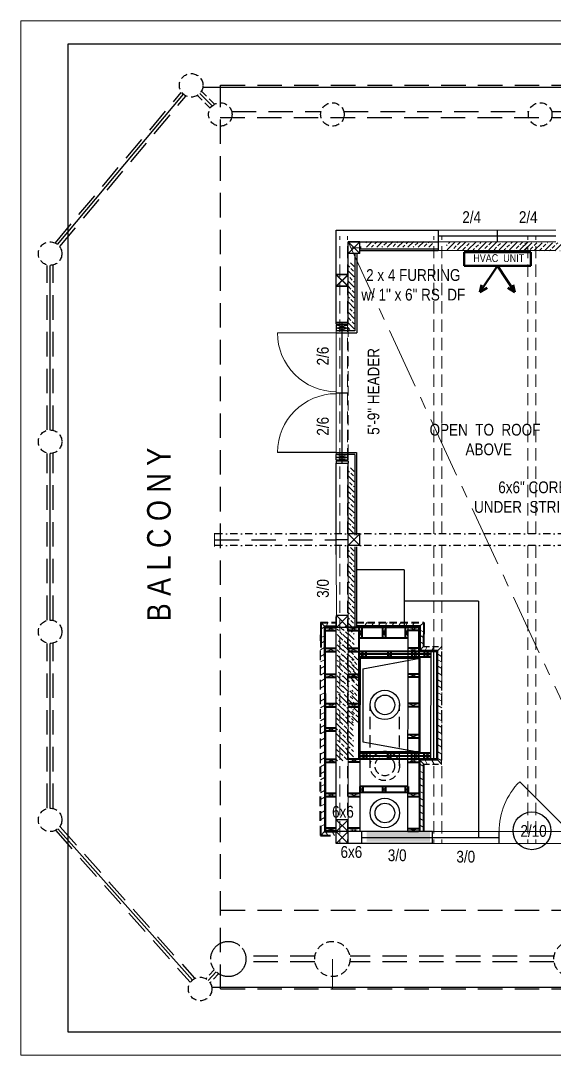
# Model space of a CAD drawing. Header units: inches. Extents: x 0 to 15350, y -6 to 2753.
# Drawn here: x 7123 to 7395, y 1246 to 1774 of the extents above; entities that cross this region are included whole.
import ezdxf

# ---------------------------------------------------------------- set-up
doc = ezdxf.new("R2010")
doc.units = ezdxf.units.IN
doc.header["$MEASUREMENT"] = 0
for name, pattern in [('CENTER', [2, 1.25, -0.25, 0.25, -0.25]), ('DASHDOT2', [0.5, 0.25, -0.125, 0, -0.125]), ('HIDDEN', [0.375, 0.25, -0.125])]:
    doc.linetypes.add(name, pattern=pattern)
for name, color, linetype, lineweight in [('DOORS', 7, 'Continuous', 60), ('EXISTING CEILING BEAMS', 255, 'HIDDEN', 20), ('HVAC', 1, 'Continuous', 50), ('MASONRY', 14, 'Continuous', 30), ('NEW  ROUIGH SAWN  BEAMS', 3, 'HIDDEN', 40), ('NEW FRAMING', 6, 'Continuous', 30), ('NEW FRAMMING', 6, 'Continuous', 30), ('ROOF', 7, 'HIDDEN', 30), ('ROOF FRAMING', 7, 'Continuous', 20), ('STAIRS', 7, 'Continuous', 20), ('WALL FRAMING', 9, 'CENTER', 30), ('WALLS', 7, 'Continuous', 30), ('WINDOWS', 5, 'Continuous', 30)]:
    doc.layers.add(name, color=color, linetype=linetype, lineweight=lineweight)
for name, color, linetype in [('TEXT', 7, 'Continuous'), ('TEXT80', 9, 'Continuous'), ('TITLE BLOCK', 7, 'Continuous')]:
    doc.layers.add(name, color=color, linetype=linetype)
doc.styles.add('ARCHENT', font='technical.ttf', dxfattribs={"height": 6})

msp = doc.modelspace()

# ---------------------------------------------------------------- hatches: boundary and pattern name
at = {"layer": 'NEW FRAMING', "linetype": 'Continuous', "lineweight": 9, "ltscale": 25}
h = msp.add_hatch(dxfattribs=at)
h.set_pattern_fill('ANSI33', color=256, scale=15, style=0)
h.set_pattern_definition([(45, (2360.5694, 394.9716), (-2.6516504, 2.6516504), []), (45, (2363.221, 394.9716), (-2.6516504, 2.6516504), [1.875, -0.9375])])
h.paths.add_polyline_path([(7298.59, 1661.13), (7298.59, 1658.13), (7332.59, 1658.13), (7332.59, 1661.13)])
h = msp.add_hatch(dxfattribs=at)
h.set_pattern_fill('ANSI33', color=256, scale=15, style=0)
h.set_pattern_definition([(45, (2404.787, 396.599), (-2.6516504, 2.6516504), []), (45, (2407.4385, 396.599), (-2.6516504, 2.6516504), [1.875, -0.9375])])
h.paths.add_polyline_path([(7381.8, 1659.76), (7339.8, 1659.76), (7339.8, 1656.76), (7381.8, 1656.76)])
h.paths.add_polyline_path([(7381.8, 1660.91), (7339.8, 1660.91), (7339.8, 1659.76), (7381.8, 1659.76)])
h = msp.add_hatch(dxfattribs=at)
h.set_pattern_fill('ANSI33', color=256, scale=15, style=0)
h.set_pattern_definition([(45, (2443.792, 396.166), (-2.6516504, 2.6516504), []), (45, (2446.4437, 396.166), (-2.6516504, 2.6516504), [1.875, -0.9375])])
h.paths.add_polyline_path([(7420.81, 1660.48), (7378.81, 1660.48), (7378.81, 1659.32), (7420.81, 1659.32)])
h.paths.add_polyline_path([(7401.34, 1656.32), (7401.34, 1659.32), (7378.81, 1659.32), (7378.81, 1656.32)])
h = msp.add_hatch(dxfattribs=at)
h.set_pattern_fill('ANSI33', color=256, scale=15, angle=90, style=0)
h.set_pattern_definition([(135, (8555.9147, -3321.868), (-2.6516504, -2.6516504), []), (135, (8555.9147, -3319.216), (-2.6516504, -2.6516504), [1.875, -0.9375])])
h.paths.add_polyline_path([(7289.76, 1616.15), (7292.76, 1616.15), (7292.76, 1650.15), (7289.76, 1650.15)])
h = msp.add_hatch(dxfattribs=at)
h.set_pattern_fill('ANSI33', color=256, scale=15, angle=90, style=0)
h.set_pattern_definition([(135, (8555.8597, -3426.424), (-2.6516504, -2.6516504), []), (135, (8555.8597, -3423.7724), (-2.6516504, -2.6516504), [1.875, -0.9375])])
h.paths.add_polyline_path([(7289.7, 1511.59), (7292.7, 1511.59), (7292.7, 1545.59), (7289.7, 1545.59)])
h = msp.add_hatch(dxfattribs=at)
h.set_pattern_fill('ANSI33', color=256, scale=15, angle=90, style=0)
h.set_pattern_definition([(135, (8555.89, -3467.057), (-2.6516504, -2.6516504), []), (135, (8555.89, -3464.4054), (-2.6516504, -2.6516504), [1.875, -0.9375])])
h.paths.add_polyline_path([(7289.73, 1470.96), (7292.73, 1470.96), (7292.73, 1504.96), (7289.73, 1504.96)])
h = msp.add_hatch(dxfattribs=at)
h.set_pattern_fill('ANSI33', color=256, scale=15, angle=90, style=0)
h.set_pattern_definition([(135, (8555.8656, -3501.5705), (-2.6516504, -2.6516504), []), (135, (8555.8656, -3498.919), (-2.6516504, -2.6516504), [1.875, -0.9375])])
h.paths.add_polyline_path([(7289.71, 1436.45), (7292.71, 1436.45), (7292.71, 1470.45), (7289.71, 1470.45)])
h = msp.add_hatch(dxfattribs=at)
h.set_pattern_fill('ANSI33', color=256, scale=15, angle=90, style=0)
h.set_pattern_definition([(135, (8550.1603, -3507.2784), (-2.6516504, -2.6516504), []), (135, (8550.1603, -3504.6267), (-2.6516504, -2.6516504), [1.875, -0.9375])])
h.paths.add_polyline_path([(7284, 1430.74), (7287, 1430.74), (7287, 1464.74), (7284, 1464.74)])
h = msp.add_hatch(dxfattribs=at)
h.set_pattern_fill('ANSI33', color=256, scale=15, angle=90, style=0)
h.set_pattern_definition([(135, (8553.1603, -3507.2784), (-2.6516504, -2.6516504), []), (135, (8553.1603, -3504.6267), (-2.6516504, -2.6516504), [1.875, -0.9375])])
h.paths.add_polyline_path([(7287, 1430.74), (7290, 1430.74), (7290, 1464.74), (7287, 1464.74)])
h = msp.add_hatch(dxfattribs=at)
h.set_pattern_fill('ANSI33', color=256, scale=15, angle=90, style=0)
h.set_pattern_definition([(135, (8557.6513, -3522.5793), (-2.6516504, -2.6516504), []), (135, (8557.6513, -3519.9276), (-2.6516504, -2.6516504), [1.875, -0.9375])])
h.paths.add_polyline_path([(7291.49, 1415.44), (7294.49, 1415.44), (7294.49, 1449.44), (7291.49, 1449.44)])
h = msp.add_hatch(dxfattribs=at)
h.set_pattern_fill('ANSI33', color=256, scale=15, angle=90, style=0)
h.set_pattern_definition([(135, (8555.451, -3540.247), (-2.6516504, -2.6516504), []), (135, (8555.451, -3537.5954), (-2.6516504, -2.6516504), [1.875, -0.9375])])
h.paths.add_polyline_path([(7289.29, 1397.77), (7292.29, 1397.77), (7292.29, 1431.77), (7289.29, 1431.77)])
h = msp.add_hatch(dxfattribs=at)
h.set_pattern_fill('ANSI33', color=256, scale=15, angle=90, style=0)
h.set_pattern_definition([(135, (8549.7513, -3541.9985), (-2.6516504, -2.6516504), []), (135, (8549.7513, -3539.347), (-2.6516504, -2.6516504), [1.875, -0.9375])])
h.paths.add_polyline_path([(7286.59, 1396.02), (7289.59, 1396.02), (7289.59, 1430.02), (7286.59, 1430.02)])
h.paths.add_polyline_path([(7283.59, 1396.02), (7286.59, 1396.02), (7286.59, 1430.02), (7283.59, 1430.02)])
at = {"layer": 'WALLS', "linetype": 'Continuous', "lineweight": 20, "ltscale": 20}
h = msp.add_hatch(dxfattribs=at)
h.set_pattern_fill('ZIGZAG', color=6, scale=10, style=0)
h.set_pattern_definition([(360, (7025.4292, 589.9291), (1.25, 1.25), [1.25, -1.25]), (90, (7026.6792, 589.9291), (-1.25, 1.25), [1.25, -1.25])])
h.paths.add_polyline_path([(7299.09, 1359.83), (7299.09, 1354.83), (7319.12, 1354.82), (7319.12, 1359.83)])
h.paths.add_polyline_path([(7183.06, 1359.84), (7183.06, 1354.84), (7183.11, 1354.84), (7183.11, 1359.84)])
h = msp.add_hatch(dxfattribs=at)
h.set_pattern_fill('ZIGZAG', color=6, scale=10, style=0)
h.set_pattern_definition([(360, (7037.6514, 589.9556), (1.25, 1.25), [1.25, -1.25]), (90, (7038.9014, 589.9556), (-1.25, 1.25), [1.25, -1.25])])
h.paths.add_polyline_path([(7195.29, 1359.86), (7195.29, 1354.86), (7195.33, 1354.86), (7195.33, 1359.86)])
h.paths.add_polyline_path([(7315.44, 1359.86), (7315.44, 1354.85), (7331.34, 1354.85), (7331.34, 1359.86)])

# ---------------------------------------------------------------- linework, layer by layer
at = {"layer": 'DOORS', "color": 6, "lineweight": 9, "ltscale": 15}
msp.add_line((7253.59, 1614.41), (7283.59, 1614.41), dxfattribs=at)
at = {"layer": 'DOORS', "color": 6, "linetype": 'Continuous', "lineweight": 9, "ltscale": 25}
for centre, start, end in [((7283.59, 1614.41), 180, 270.0001), ((7283.59, 1553.41), 90.0001, 180)]:
    msp.add_arc(centre, 30, start, end, dxfattribs=at)
at = {"layer": 'EXISTING CEILING BEAMS', "linetype": 'HIDDEN', "ltscale": 25}
for p, q in [((7285.38, 1511.88), (7285.38, 1663.87)), ((7289.37, 1511.87), (7289.38, 1663.87)), ((7333.38, 1511.88), (7333.38, 1663.87)), ((7337.37, 1511.87), (7337.38, 1663.87)), ((7381.38, 1511.88), (7381.38, 1663.87)), ((7385.37, 1511.87), (7385.38, 1663.87)), ((7285.38, 1505.89), (7285.38, 1353.9)), ((7289.37, 1505.9), (7289.38, 1353.9)), ((7333.38, 1505.89), (7333.38, 1353.9)), ((7337.37, 1505.9), (7337.38, 1353.9)), ((7381.38, 1505.89), (7381.38, 1353.9)), ((7385.37, 1505.9), (7385.38, 1353.9))]:
    msp.add_line(p, q, dxfattribs=at)
at = {"layer": 'EXISTING CEILING BEAMS', "color": 6, "linetype": 'Continuous', "lineweight": 9, "ltscale": 25}
for p, q in [((7289.59, 1616.91), (7283.59, 1618.41)), ((7283.59, 1616.91), (7289.59, 1618.41)), ((7289.59, 1615.41), (7283.59, 1616.91)), ((7283.59, 1615.41), (7289.59, 1616.91)), ((7289.59, 1552.41), (7283.59, 1550.91)), ((7283.59, 1552.41), (7289.59, 1550.91)), ((7289.59, 1550.91), (7283.59, 1549.41)), ((7283.59, 1550.91), (7289.59, 1549.41))]:
    msp.add_line(p, q, dxfattribs=at)
at = {"layer": 'HVAC', "ltscale": 15}
for p, q in [((7348.77, 1655.64), (7348.76, 1648.64)), ((7382.77, 1655.63), (7382.76, 1648.63))]:
    msp.add_line(p, q, dxfattribs=at)
at = {"layer": 'HVAC', "ltscale": 25}
for p, q in [((7382.77, 1655.63), (7348.77, 1655.64)), ((7382.76, 1648.63), (7348.76, 1648.64)), ((7365.76, 1648.63), (7356.83, 1635.27)), ((7365.76, 1648.63), (7374.7, 1635.27)), ((7357.74, 1639.02), (7356.83, 1635.27)), ((7356.83, 1635.27), (7360.52, 1637.43)), ((7374.7, 1635.27), (7371.01, 1637.43)), ((7373.78, 1639.02), (7374.7, 1635.27))]:
    msp.add_line(p, q, dxfattribs=at)
at = {"layer": 'MASONRY', "color": 1, "linetype": 'Continuous', "lineweight": 30, "ltscale": 15}
for p, q in [((7318.16, 1493.56), (7293.86, 1493.56)), ((7356.16, 1477.56), (7318.16, 1477.56))]:
    msp.add_line(p, q, dxfattribs=at)
at = {"layer": 'MASONRY', "color": 1, "linetype": 'Continuous', "lineweight": 30, "ltscale": 20}
for p, q in [((7318.17, 1493.56), (7318.17, 1464.11)), ((7356.16, 1477.56), (7356.18, 1356.59))]:
    msp.add_line(p, q, dxfattribs=at)
at = {"layer": 'MASONRY', "color": 6, "linetype": 'HIDDEN', "lineweight": 40, "ltscale": 15}
for p, q in [((7275.6, 1466.66), (7283.59, 1466.67)), ((7293.84, 1466.66), (7328.17, 1466.67))]:
    msp.add_line(p, q, dxfattribs=at)
at = {"layer": 'MASONRY', "color": 6, "linetype": 'Continuous', "lineweight": 40, "ltscale": 15}
for p, q in [((7275.62, 1466.66), (7275.62, 1453.87)), ((7328.17, 1466.7), (7328.14, 1454.4)), ((7275.61, 1460.42), (7275.62, 1453.87)), ((7278.11, 1360.41), (7278.13, 1396.91)), ((7328.16, 1360.05), (7328.16, 1394.41))]:
    msp.add_line(p, q, dxfattribs=at)
at = {"layer": 'MASONRY', "color": 6, "linetype": 'Continuous', "lineweight": 9, "ltscale": 20}
for p, q in [((7275.63, 1466.7), (7277.63, 1464.7)), ((7275.63, 1466.7), (7277.63, 1464.7)), ((7275.64, 1463.28), (7277.64, 1464.43)), ((7279.52, 1466.71), (7278.36, 1464.71)), ((7299.2, 1466.7), (7298.05, 1464.7)), ((7302.66, 1466.7), (7301.51, 1464.7)), ((7306.13, 1466.7), (7304.97, 1464.7)), ((7309.59, 1466.7), (7308.44, 1464.7)), ((7313.06, 1466.7), (7311.9, 1464.7)), ((7316.52, 1466.7), (7315.37, 1464.7)), ((7319.99, 1466.7), (7318.83, 1464.7)), ((7323.45, 1466.7), (7322.29, 1464.7)), ((7328.09, 1461.82), (7326.09, 1462.98)), ((7328.17, 1466.7), (7326.16, 1464.7)), ((7275.57, 1458.8), (7277.49, 1459.91)), ((7328.09, 1459.02), (7326.16, 1460.14)), ((7275.53, 1452.71), (7277.53, 1453.86)), ((7275.57, 1456), (7277.5, 1457.11)), ((7328.11, 1455.74), (7326.11, 1456.89)), ((7328.14, 1454.4), (7326.14, 1452.4)), ((7330.01, 1454.4), (7328.86, 1452.4)), ((7333.48, 1454.4), (7332.32, 1452.4)), ((7337.37, 1454.4), (7335.41, 1452.4)), ((7275.57, 1449.28), (7277.49, 1450.4)), ((7275.57, 1446.49), (7277.5, 1447.6)), ((7337.33, 1446.49), (7335.4, 1447.6)), ((7337.33, 1449.28), (7335.41, 1450.4)), ((7275.53, 1443.19), (7277.53, 1444.35)), ((7275.55, 1443.2), (7277.55, 1444.36)), ((7337.35, 1443.2), (7335.35, 1444.36)), ((7275.52, 1436.6), (7277.62, 1437.81)), ((7275.53, 1439.73), (7277.53, 1440.88)), ((7337.37, 1439.73), (7335.37, 1440.88)), ((7337.37, 1436.26), (7335.37, 1437.42)), ((7275.54, 1433.14), (7277.54, 1434.3)), ((7337.36, 1433.14), (7335.36, 1434.3)), ((7275.53, 1426.55), (7277.62, 1427.76)), ((7275.54, 1429.68), (7277.54, 1430.83)), ((7337.38, 1426.55), (7335.28, 1427.75)), ((7337.36, 1429.68), (7335.36, 1430.83)), ((7275.54, 1423.09), (7277.54, 1424.25)), ((7275.54, 1419.63), (7277.54, 1420.78)), ((7337.36, 1423.09), (7335.36, 1424.25)), ((7337.36, 1419.63), (7335.36, 1420.78)), ((7275.53, 1416.5), (7277.62, 1417.71)), ((7337.37, 1416.5), (7335.28, 1417.7)), ((7275.52, 1409.9), (7277.54, 1411.07)), ((7275.53, 1413.03), (7277.53, 1414.19)), ((7337.38, 1409.9), (7335.36, 1411.07)), ((7337.37, 1413.03), (7335.37, 1414.19)), ((7275.55, 1406.45), (7277.55, 1407.61)), ((7337.35, 1406.45), (7335.35, 1407.61)), ((7275.55, 1402.99), (7277.55, 1404.14)), ((7275.55, 1399.53), (7277.55, 1400.68)), ((7337.35, 1402.99), (7335.35, 1404.14)), ((7337.35, 1399.53), (7335.35, 1400.68)), ((7275.54, 1396.39), (7277.63, 1397.6)), ((7275.55, 1392.94), (7277.55, 1394.09)), ((7328.16, 1394.41), (7326.16, 1396.41)), ((7328.16, 1393.16), (7326.16, 1394.31)), ((7330, 1394.4), (7328.85, 1396.4)), ((7333.46, 1394.4), (7332.31, 1396.4)), ((7337.34, 1394.4), (7335.34, 1396.44)), ((7337.35, 1396.07), (7335.35, 1397.22)), ((7275.55, 1389.48), (7277.55, 1390.63)), ((7328.16, 1389.69), (7326.16, 1390.85)), ((7275.54, 1386.34), (7277.63, 1387.55)), ((7275.54, 1382.88), (7277.54, 1384.03)), ((7328.16, 1386.23), (7326.16, 1387.38)), ((7328.16, 1382.76), (7326.16, 1383.92)), ((7275.53, 1379.75), (7277.56, 1380.92)), ((7328.16, 1379.31), (7326.16, 1380.46)), ((7275.56, 1376.3), (7277.56, 1377.46)), ((7275.56, 1372.84), (7277.56, 1373.99)), ((7328.16, 1375.84), (7326.16, 1377)), ((7328.16, 1372.38), (7326.16, 1373.53)), ((7275.56, 1369.37), (7277.56, 1370.53)), ((7328.16, 1368.91), (7326.16, 1370.07)), ((7275.55, 1365.9), (7277.55, 1367.06)), ((7275.59, 1362.46), (7277.59, 1363.62)), ((7328.16, 1365.45), (7326.16, 1366.6)), ((7328.16, 1361.99), (7326.16, 1363.14)), ((7275.63, 1357.88), (7277.5, 1359.91)), ((7278.06, 1359.9), (7279.21, 1357.9)), ((7281.52, 1359.9), (7282.67, 1357.9))]:
    msp.add_line(p, q, dxfattribs=at)
at = {"layer": 'MASONRY', "color": 6, "linetype": 'HIDDEN', "lineweight": 30, "ltscale": 20}
for p, q in [((7275.56, 1394.9), (7275.53, 1453.9)), ((7337.34, 1394.4), (7337.37, 1454.4))]:
    msp.add_line(p, q, dxfattribs=at)
at = {"layer": 'MASONRY', "color": 6, "linetype": 'HIDDEN', "lineweight": 30, "ltscale": 12}
for p, q in [((7328.14, 1454.4), (7337.37, 1454.4)), ((7328.16, 1394.41), (7337.34, 1394.4))]:
    msp.add_line(p, q, dxfattribs=at)
at = {"layer": 'MASONRY', "color": 6, "linetype": 'HIDDEN', "lineweight": 40, "ltscale": 20}
for p, q in [((7275.62, 1357.91), (7275.59, 1394.84)), ((7275.6, 1357.91), (7283.59, 1357.91))]:
    msp.add_line(p, q, dxfattribs=at)
at = {"layer": 'NEW  ROUIGH SAWN  BEAMS', "color": 6, "linetype": 'HIDDEN', "lineweight": 20, "ltscale": 20}
msp.add_line((7289.59, 1552.41), (7289.59, 1618.41), dxfattribs=at)
at = {"layer": 'NEW FRAMING', "color": 6, "ltscale": 15}
for p, q in [((7294.06, 1654.91), (7293.99, 1614.4)), ((7289.59, 1618.41), (7283.59, 1618.41)), ((7289.59, 1616.91), (7283.59, 1616.91)), ((7289.59, 1615.41), (7283.59, 1615.41)), ((7293.09, 1615.41), (7289.59, 1615.41)), ((7289.59, 1552.41), (7283.59, 1552.41)), ((7293.08, 1552.41), (7289.59, 1552.41)), ((7289.59, 1550.91), (7283.59, 1550.91)), ((7289.59, 1549.41), (7283.59, 1549.41)), ((7331.84, 1396.9), (7331.91, 1451.9)), ((7333.34, 1396.9), (7333.41, 1451.9)), ((7334.84, 1396.9), (7334.91, 1451.9))]:
    msp.add_line(p, q, dxfattribs=at)
at = {"layer": 'NEW FRAMING', "ltscale": 15}
for p, q in [((7295.59, 1657.41), (7335.59, 1657.41)), ((7295.59, 1656.41), (7335.59, 1656.41)), ((7283.59, 1614.41), (7289.59, 1614.41)), ((7283.59, 1553.41), (7253.59, 1553.41)), ((7283.59, 1553.41), (7289.59, 1553.41)), ((7293.08, 1552.41), (7293.03, 1511.27)), ((7293.88, 1553.4), (7293.82, 1511.27)), ((7293.09, 1505.27), (7293.06, 1464.13)), ((7278.19, 1396.9), (7278.15, 1464.12)), ((7295.63, 1399.94), (7295.57, 1359.96)), ((7332.59, 1359.91), (7295.59, 1359.91)), ((7332.6, 1359.91), (7295.6, 1359.91))]:
    msp.add_line(p, q, dxfattribs=at)
at = {"layer": 'NEW FRAMING', "lineweight": 20, "ltscale": 15}
msp.add_line((7335.59, 1656.41), (7395.59, 1656.41), dxfattribs=at)
at = {"layer": 'NEW FRAMING', "color": 1, "ltscale": 15}
for p, q in [((7289.59, 1618.91), (7283.59, 1618.91)), ((7289.59, 1548.91), (7283.59, 1548.91))]:
    msp.add_line(p, q, dxfattribs=at)
at = {"layer": 'NEW FRAMING', "ltscale": 25}
for p, q in [((7289.59, 1614.41), (7294, 1614.4)), ((7289.59, 1553.41), (7293.88, 1553.42)), ((7289.59, 1553.41), (7293.88, 1553.4))]:
    msp.add_line(p, q, dxfattribs=at)
at = {"layer": 'NEW FRAMING', "color": 7, "ltscale": 15}
for p, q in [((7293.88, 1505.27), (7293.86, 1464.7)), ((7335.34, 1396.44), (7335.41, 1452.4)), ((7295.7, 1448.4), (7295.63, 1400.44))]:
    msp.add_line(p, q, dxfattribs=at)
at = {"layer": 'NEW FRAMING', "color": 7, "linetype": 'Continuous', "lineweight": 40, "ltscale": 25}
for p, q in [((7277.63, 1464.7), (7277.61, 1448.9)), ((7326.14, 1464.7), (7326.15, 1452.4))]:
    msp.add_line(p, q, dxfattribs=at)
at = {"layer": 'NEW FRAMING', "linetype": 'Continuous', "lineweight": 40, "ltscale": 15}
for p, q in [((7278.14, 1464.12), (7283.61, 1464.13)), ((7278.15, 1462.59), (7283.6, 1462.59)), ((7325.65, 1464.1), (7289.6, 1464.13)), ((7295.09, 1464.09), (7295.07, 1443.39)), ((7296.56, 1464.18), (7296.56, 1458.67)), ((7307.2, 1464.2), (7307.21, 1458.64)), ((7308.7, 1464.2), (7308.7, 1458.64)), ((7318.7, 1464.18), (7318.7, 1458.68)), ((7325.65, 1462.59), (7320.2, 1462.59)), ((7325.65, 1464.12), (7325.64, 1448.9)), ((7289.59, 1462.49), (7295.08, 1462.49)), ((7320.18, 1458.67), (7295.1, 1458.73)), ((7278.12, 1453.55), (7283.59, 1453.55)), ((7289.6, 1453.55), (7295.06, 1453.55)), ((7325.64, 1453.55), (7320.17, 1453.55)), ((7278.12, 1451.9), (7283.6, 1451.91)), ((7289.6, 1451.9), (7295.08, 1451.91)), ((7334.91, 1451.9), (7295.08, 1451.91)), ((7295.11, 1450.4), (7298.61, 1450.4)), ((7298.61, 1451.9), (7298.61, 1448.9)), ((7309.93, 1451.91), (7309.93, 1448.9)), ((7311.43, 1451.91), (7311.43, 1448.9)), ((7325.64, 1451.9), (7320.15, 1451.91)), ((7322.15, 1451.89), (7322.15, 1450.4)), ((7322.15, 1450.39), (7322.15, 1448.9)), ((7328.4, 1451.89), (7328.4, 1450.4)), ((7328.4, 1450.39), (7328.4, 1448.9)), ((7278.01, 1438.74), (7283.5, 1438.75)), ((7278.03, 1440.34), (7283.5, 1440.35)), ((7289.6, 1438.69), (7295.08, 1438.7)), ((7289.61, 1440.29), (7295.08, 1440.3)), ((7325.73, 1440.34), (7320.26, 1440.34)), ((7325.75, 1438.74), (7320.26, 1438.74)), ((7278.09, 1425.24), (7283.57, 1425.25)), ((7278.09, 1423.59), (7283.58, 1423.6)), ((7289.57, 1425.24), (7295.04, 1425.24)), ((7289.57, 1423.59), (7295.06, 1423.6)), ((7325.66, 1423.59), (7320.17, 1423.6)), ((7325.66, 1425.24), (7320.19, 1425.24)), ((7278.12, 1412.97), (7283.59, 1412.97)), ((7278.12, 1411.32), (7283.61, 1411.33)), ((7325.65, 1407.64), (7320.15, 1407.64)), ((7325.65, 1409.29), (7320.17, 1409.29)), ((7299.2, 1396.94), (7299.2, 1399.94)), ((7309.92, 1396.91), (7309.92, 1399.93)), ((7311.42, 1396.91), (7311.42, 1399.92)), ((7322.14, 1398.42), (7322.14, 1399.91)), ((7325.68, 1398.42), (7325.69, 1399.91)), ((7328.35, 1398.41), (7328.36, 1399.91)), ((7278.11, 1395.36), (7283.58, 1395.37)), ((7278.13, 1396.91), (7283.61, 1396.91)), ((7295.62, 1395.31), (7289.59, 1395.32)), ((7295.62, 1396.96), (7289.61, 1396.97)), ((7331.84, 1398.41), (7295.69, 1398.44)), ((7334.84, 1396.9), (7295.69, 1396.94)), ((7295.7, 1398.44), (7299.2, 1398.44)), ((7325.63, 1396.91), (7320.14, 1396.91)), ((7325.63, 1395.26), (7320.16, 1395.26)), ((7322.14, 1396.92), (7322.14, 1398.41)), ((7325.68, 1396.92), (7325.68, 1398.41)), ((7328.34, 1398.4), (7331.84, 1398.4)), ((7328.35, 1396.91), (7328.35, 1398.4)), ((7283.59, 1379.37), (7278.16, 1379.37)), ((7295.63, 1379.36), (7289.61, 1379.37)), ((7295.6, 1382.96), (7295.6, 1379.95)), ((7320.16, 1379.9), (7295.67, 1379.93)), ((7320.17, 1382.92), (7295.69, 1382.94)), ((7297.1, 1382.96), (7297.1, 1379.95)), ((7307.13, 1382.94), (7307.13, 1379.93)), ((7308.63, 1382.94), (7308.63, 1379.93)), ((7318.67, 1382.94), (7318.67, 1379.93)), ((7325.62, 1379.36), (7320.16, 1379.37)), ((7320.17, 1382.94), (7320.17, 1379.93)), ((7283.59, 1377.72), (7278.12, 1377.72)), ((7295.6, 1377.71), (7289.58, 1377.72)), ((7325.58, 1377.71), (7320.16, 1377.72)), ((7278.11, 1360.41), (7283.67, 1360.42)), ((7278.18, 1361.89), (7283.6, 1361.89)), ((7295.61, 1361.6), (7289.6, 1361.61)), ((7325.57, 1359.91), (7320.08, 1359.92)), ((7325.78, 1361.39), (7320.16, 1361.39))]:
    msp.add_line(p, q, dxfattribs=at)
at = {"layer": 'NEW FRAMING', "color": 7, "linetype": 'Continuous', "lineweight": 40, "ltscale": 15}
for p, q in [((7326.16, 1464.7), (7293.86, 1464.7)), ((7326.24, 1448.4), (7295.09, 1448.4)), ((7325.74, 1448.85), (7295.11, 1448.9)), ((7326.2, 1400.4), (7295.63, 1400.44)), ((7277.5, 1359.91), (7283.59, 1359.92))]:
    msp.add_line(p, q, dxfattribs=at)
at = {"layer": 'NEW FRAMING', "color": 6, "linetype": 'Continuous', "lineweight": 40, "ltscale": 25}
msp.add_line((7295.11, 1448.9), (7295.05, 1396.96), dxfattribs=at)
at = {"layer": 'NEW FRAMING', "color": 6, "linetype": 'Continuous', "lineweight": 40, "ltscale": 15}
for p, q in [((7331.91, 1450.4), (7295.7, 1450.4)), ((7331.91, 1448.9), (7295.7, 1448.9)), ((7328.89, 1450.4), (7331.91, 1450.4)), ((7331.84, 1399.9), (7295.7, 1399.94))]:
    msp.add_line(p, q, dxfattribs=at)
at = {"layer": 'NEW FRAMMING', "color": 6, "linetype": 'Continuous', "ltscale": 25}
for p, q in [((7293.09, 1654.91), (7293.09, 1615.41)), ((7283.59, 1359.92), (7283.59, 1469.58)), ((7320.16, 1359.92), (7320.18, 1464.1))]:
    msp.add_line(p, q, dxfattribs=at)
at = {"layer": 'NEW FRAMMING', "ltscale": 25}
for p, q in [((7283.59, 1548.91), (7283.59, 1547.91)), ((7289.59, 1548.91), (7289.59, 1547.91)), ((7289.59, 1508.88), (7283.59, 1508.88))]:
    msp.add_line(p, q, dxfattribs=at)
at = {"layer": 'NEW FRAMMING', "linetype": 'Continuous', "lineweight": 9, "ltscale": 25}
for p, q in [((7283.59, 1464.14), (7278.15, 1462.59)), ((7283.6, 1462.59), (7278.15, 1464.12)), ((7295.08, 1462.49), (7289.59, 1464.14)), ((7295.08, 1464.09), (7289.59, 1462.49)), ((7320.2, 1462.59), (7325.65, 1464.12)), ((7320.21, 1464.14), (7325.65, 1462.59)), ((7283.6, 1451.91), (7278.12, 1453.55)), ((7283.6, 1453.51), (7278.12, 1451.9)), ((7295.08, 1451.91), (7289.6, 1453.55)), ((7295.08, 1453.51), (7289.6, 1451.9)), ((7320.15, 1451.91), (7325.64, 1453.55)), ((7320.15, 1453.51), (7325.64, 1451.9)), ((7283.5, 1438.75), (7278.01, 1440.39)), ((7283.5, 1440.35), (7278.01, 1438.74)), ((7295.08, 1438.7), (7289.6, 1440.34)), ((7295.08, 1440.3), (7289.6, 1438.69)), ((7320.26, 1438.74), (7325.75, 1440.39)), ((7320.26, 1440.34), (7325.75, 1438.74)), ((7283.58, 1423.6), (7278.09, 1425.24)), ((7283.58, 1425.2), (7278.09, 1423.59)), ((7295.06, 1423.6), (7289.57, 1425.24)), ((7295.06, 1425.2), (7289.57, 1423.59)), ((7320.17, 1423.6), (7325.66, 1425.24)), ((7320.17, 1425.2), (7325.66, 1423.59)), ((7283.61, 1411.33), (7278.12, 1412.97)), ((7283.61, 1412.93), (7278.12, 1411.32)), ((7320.15, 1407.64), (7325.65, 1409.29)), ((7320.16, 1409.24), (7325.65, 1407.64)), ((7283.61, 1396.91), (7278.13, 1395.26)), ((7283.61, 1395.31), (7278.13, 1396.91)), ((7289.59, 1395.32), (7295.62, 1396.96)), ((7289.59, 1396.92), (7295.62, 1395.31)), ((7320.14, 1396.91), (7325.63, 1395.26)), ((7320.14, 1395.31), (7325.63, 1396.91)), ((7283.61, 1379.37), (7278.11, 1377.89)), ((7283.61, 1377.89), (7278.18, 1379.37)), ((7289.58, 1377.72), (7295.6, 1379.36)), ((7289.58, 1379.32), (7295.6, 1377.71)), ((7320.16, 1379.37), (7325.58, 1377.71)), ((7320.16, 1377.72), (7325.58, 1379.36)), ((7283.61, 1361.89), (7278.11, 1360.41)), ((7283.61, 1360.41), (7278.18, 1361.89)), ((7289.59, 1359.96), (7295.61, 1361.6)), ((7289.59, 1361.56), (7295.61, 1359.96)), ((7320.15, 1359.91), (7325.58, 1361.39)), ((7320.15, 1361.39), (7325.78, 1359.91))]:
    msp.add_line(p, q, dxfattribs=at)
at = {"layer": 'NEW FRAMMING', "color": 6, "linetype": 'HIDDEN', "ltscale": 25}
for p, q in [((7300.85, 1393.45), (7300.87, 1424.58)), ((7315.86, 1393.43), (7315.87, 1424.58))]:
    msp.add_line(p, q, dxfattribs=at)
at = {"layer": 'ROOF', "linetype": 'HIDDEN', "ltscale": 50}
for p, q in [((7140.29, 1660.47), (7204.5, 1737.16)), ((7224.59, 1740.91), (7787.59, 1740.91)), ((7142.59, 1658.55), (7206.8, 1735.24)), ((7220.25, 1730.25), (7213.89, 1736.61)), ((7230.21, 1727.41), (7275.78, 1727.41)), ((7287.4, 1727.41), (7381.78, 1727.41)), ((7393.4, 1727.41), (7503.78, 1727.41)), ((7224.4, 1724.41), (7735.78, 1724.41)), ((7136.09, 1564.91), (7136.09, 1648.91)), ((7139.09, 1564.91), (7139.09, 1648.91)), ((7136.09, 1467.91), (7136.09, 1552.91)), ((7139.09, 1467.91), (7139.09, 1552.91)), ((7224.59, 1319.91), (7787.59, 1319.91)), ((7272.59, 1296.41), (7237.51, 1296.41)), ((7394.59, 1296.41), (7290.59, 1296.41)), ((7272.59, 1293.41), (7237.51, 1293.41)), ((7394.59, 1293.41), (7290.59, 1293.41))]:
    msp.add_line(p, q, dxfattribs=at)
at = {"layer": 'ROOF', "linetype": 'HIDDEN', "ltscale": 15}
for p, q in [((7221.31, 1731.31), (7214.95, 1737.68)), ((7219.19, 1729.19), (7212.83, 1735.55))]:
    msp.add_line(p, q, dxfattribs=at)
at = {"layer": 'ROOF', "linetype": 'Continuous', "ltscale": 50}
for p, q in [((7215.55, 1739.91), (7757.59, 1739.91)), ((7141.44, 1659.51), (7205.65, 1736.2)), ((7137.59, 1564.91), (7137.59, 1648.91)), ((7137.59, 1467.91), (7137.59, 1552.91)), ((7220.04, 1280.61), (7757.59, 1280.61))]:
    msp.add_line(p, q, dxfattribs=at)
at = {"layer": 'ROOF', "color": 7, "linetype": 'HIDDEN', "ltscale": 50}
for p, q in [((7224.59, 1279.61), (7224.59, 1740.91)), ((7136.09, 1371.91), (7136.09, 1455.91)), ((7139.09, 1371.91), (7139.09, 1455.91)), ((7142.7, 1362.42), (7211.27, 1285.09)), ((7140.45, 1360.43), (7209.02, 1283.1)), ((7224.59, 1279.61), (7787.59, 1279.61))]:
    msp.add_line(p, q, dxfattribs=at)
at = {"layer": 'ROOF', "color": 7, "ltscale": 50}
msp.add_line((7221.51, 1508.89), (7283.59, 1508.9), dxfattribs=at)
at = {"layer": 'ROOF', "color": 7, "linetype": 'Continuous', "ltscale": 50}
for p, q in [((7137.59, 1371.91), (7137.59, 1455.91)), ((7141.57, 1361.42), (7210.15, 1284.1))]:
    msp.add_line(p, q, dxfattribs=at)
at = {"layer": 'ROOF', "color": 7, "linetype": 'HIDDEN', "ltscale": 15}
for p, q in [((7221.25, 1289.38), (7217.14, 1285.01)), ((7223.44, 1287.32), (7219.33, 1282.95))]:
    msp.add_line(p, q, dxfattribs=at)
at = {"layer": 'ROOF', "color": 7, "linetype": 'Continuous', "ltscale": 150}
msp.add_line((7222.35, 1288.35), (7218.24, 1283.98), dxfattribs=at)
at = {"layer": 'ROOF', "ltscale": 15}
for centre, radius in [((7209.55, 1740.76), 6), ((7224.4, 1725.91), 6), ((7281.59, 1725.91), 6), ((7387.59, 1725.91), 6), ((7137.59, 1654.91), 6), ((7137.59, 1558.91), 6), ((7137.59, 1461.91), 6), ((7137.59, 1365.91), 6), ((7228.51, 1294.91), 9), ((7281.59, 1294.91), 9), ((7403.59, 1294.91), 9), ((7214.13, 1279.61), 6)]:
    msp.add_circle(centre, radius, dxfattribs=at)
at = {"layer": 'ROOF FRAMING', "lineweight": 5, "ltscale": 25}
msp.add_line((7221.51, 1512.26), (7221.51, 1505.43), dxfattribs=at)
at = {"layer": 'STAIRS', "color": 7, "linetype": 'CENTER', "lineweight": 9, "ltscale": 25}
msp.add_line((7289.59, 1660.91), (7429.59, 1359.91), dxfattribs=at)
at = {"layer": 'TEXT', "color": 6, "linetype": 'Continuous', "lineweight": 30, "ltscale": 15}
for centre, radius in [((7308.37, 1424.58), 7.5), ((7308.38, 1424.58), 5), ((7308.37, 1369.43), 7.5), ((7308.37, 1369.43), 5)]:
    msp.add_circle(centre, radius, dxfattribs=at)
at = {"layer": 'TEXT', "color": 6, "linetype": 'HIDDEN', "lineweight": 30, "ltscale": 15}
for radius in [7.5, 5]:
    msp.add_circle((7308.36, 1393.44), radius, dxfattribs=at)
at = {"layer": 'TEXT', "color": 9, "linetype": 'Continuous', "ltscale": 15}
msp.add_circle((7383.4, 1360.34), 9.63, dxfattribs=at)
at = {"layer": 'TITLE BLOCK', "color": 7, "linetype": 'Continuous', "lineweight": 0, "ltscale": 0.5}
for p, q in [((7938.58, 1773.76), (7122.59, 1773.76)), ((7122.59, 1773.76), (7122.59, 1245.77)), ((7122.59, 1245.77), (7938.58, 1245.77))]:
    msp.add_line(p, q, dxfattribs=at)
at = {"layer": 'TITLE BLOCK', "color": 7, "linetype": 'Continuous', "lineweight": 30, "ltscale": 0.5}
for p, q in [((7146.59, 1761.76), (7146.59, 1257.77)), ((7926.58, 1761.76), (7146.59, 1761.76)), ((7146.59, 1257.77), (7926.58, 1257.77))]:
    msp.add_line(p, q, dxfattribs=at)
at = {"layer": 'WALL FRAMING', "color": 7, "ltscale": 15}
for p, q in [((7295.59, 1660.91), (7289.59, 1660.91)), ((7283.61, 1464.13), (7283.61, 1470.13)), ((7283.59, 1359.91), (7283.59, 1365.91)), ((7283.59, 1353.91), (7283.59, 1359.91))]:
    msp.add_line(p, q, dxfattribs=at)
at = {"layer": 'WALL FRAMING', "ltscale": 15}
for p, q in [((7289.59, 1654.91), (7289.59, 1660.91)), ((7295.59, 1660.91), (7289.59, 1660.91)), ((7295.59, 1654.91), (7295.59, 1660.91)), ((7295.59, 1654.91), (7289.59, 1654.91)), ((7289.59, 1644.28), (7283.59, 1644.28)), ((7289.59, 1644.11), (7283.59, 1644.11)), ((7289.59, 1644.11), (7283.59, 1644.11)), ((7289.59, 1638.28), (7289.59, 1644.28)), ((7289.59, 1638.11), (7289.59, 1644.11)), ((7289.59, 1638.11), (7289.59, 1644.11)), ((7289.59, 1638.28), (7283.59, 1638.28)), ((7289.59, 1638.11), (7283.59, 1638.11)), ((7289.59, 1638.11), (7283.59, 1638.11)), ((7283.59, 1619.91), (7289.59, 1619.91)), ((7283.59, 1583.91), (7289.59, 1583.91)), ((7283.59, 1547.91), (7289.59, 1547.91)), ((7224.59, 1504.85), (7224.59, 1510.85)), ((7296.59, 1353.91), (7296.59, 1359.91)), ((7332.59, 1353.91), (7332.59, 1359.91)), ((7366.59, 1353.91), (7366.59, 1359.91))]:
    msp.add_line(p, q, dxfattribs=at)
at = {"layer": 'WALL FRAMING', "color": 9, "linetype": 'Continuous', "lineweight": 9, "ltscale": 150}
for p, q in [((7291.48, 1657.93), (7296.17, 1657.93)), ((7296.17, 1658.52), (7296.17, 1657.93)), ((7296.17, 1657.93), (7296.17, 1657.34))]:
    msp.add_line(p, q, dxfattribs=at)
at = {"layer": 'WALL FRAMING', "color": 7, "linetype": 'Continuous', "lineweight": 9, "ltscale": 150}
for p, q in [((7291.48, 1657.93), (7296.17, 1657.93)), ((7296.17, 1658.52), (7296.17, 1657.93)), ((7296.17, 1657.93), (7296.17, 1657.34))]:
    msp.add_line(p, q, dxfattribs=at)
at = {"layer": 'WALL FRAMING', "color": 6, "linetype": 'Continuous', "lineweight": 30, "ltscale": 25}
for p, q in [((7283.59, 1618.41), (7283.59, 1615.41)), ((7283.59, 1549.41), (7283.59, 1552.41)), ((7289.58, 1549.41), (7289.58, 1552.41))]:
    msp.add_line(p, q, dxfattribs=at)
at = {"layer": 'WALL FRAMING', "color": 6, "ltscale": 15}
for p, q in [((7295.59, 1511.88), (7289.59, 1511.88)), ((7295.59, 1511.88), (7289.59, 1511.88)), ((7295.59, 1505.88), (7289.59, 1505.88)), ((7295.59, 1505.88), (7289.59, 1505.88))]:
    msp.add_line(p, q, dxfattribs=at)
at = {"layer": 'WALL FRAMING', "color": 6, "linetype": 'Continuous', "lineweight": 9, "ltscale": 15}
for p, q in [((7289.59, 1511.88), (7295.59, 1505.88)), ((7289.59, 1505.88), (7295.59, 1511.88)), ((7289.59, 1511.88), (7295.59, 1505.88)), ((7289.59, 1505.88), (7295.59, 1511.88))]:
    msp.add_line(p, q, dxfattribs=at)
at = {"layer": 'WALL FRAMING', "color": 6, "linetype": 'Continuous', "lineweight": 30, "ltscale": 15}
msp.add_line((7289.59, 1505.88), (7289.59, 1511.88), dxfattribs=at)
at = {"layer": 'WALL FRAMING', "color": 6, "linetype": 'Continuous', "ltscale": 15}
for p, q in [((7289.59, 1505.88), (7289.59, 1511.88)), ((7295.59, 1505.88), (7295.59, 1511.88))]:
    msp.add_line(p, q, dxfattribs=at)
at = {"layer": 'WALL FRAMING', "color": 6, "linetype": 'Continuous', "lineweight": 9, "ltscale": 25}
for p, q in [((7295.06, 1464.16), (7296.56, 1458.6)), ((7296.56, 1464.16), (7295.07, 1458.6)), ((7307.2, 1464.2), (7308.7, 1458.64)), ((7308.7, 1464.2), (7307.21, 1458.64)), ((7318.7, 1464.18), (7320.18, 1458.67)), ((7320.19, 1464.17), (7318.71, 1458.68)), ((7298.61, 1450.4), (7295.1, 1451.9)), ((7298.61, 1451.9), (7295.1, 1450.4)), ((7298.61, 1448.9), (7295.11, 1450.4)), ((7298.61, 1450.4), (7295.11, 1448.9)), ((7311.43, 1451.91), (7309.93, 1448.9)), ((7309.93, 1451.91), (7311.43, 1448.9)), ((7325.64, 1450.4), (7322.14, 1451.9)), ((7325.64, 1451.9), (7322.14, 1450.4)), ((7325.64, 1448.9), (7322.14, 1450.4)), ((7325.64, 1450.4), (7322.14, 1448.9)), ((7331.91, 1450.4), (7328.39, 1451.9)), ((7331.91, 1451.9), (7328.39, 1450.4)), ((7331.89, 1448.9), (7328.39, 1450.4)), ((7331.91, 1450.4), (7328.39, 1448.9)), ((7299.2, 1399.94), (7295.7, 1398.44)), ((7299.2, 1398.44), (7295.7, 1399.94)), ((7311.42, 1396.91), (7309.92, 1399.93)), ((7309.92, 1396.91), (7311.42, 1399.92)), ((7325.63, 1399.91), (7322.13, 1398.41)), ((7325.63, 1398.41), (7322.13, 1399.91)), ((7331.84, 1398.4), (7328.34, 1399.91)), ((7331.84, 1399.9), (7328.34, 1398.41)), ((7299.2, 1398.44), (7295.69, 1396.94)), ((7299.2, 1396.94), (7295.69, 1398.44)), ((7325.63, 1398.41), (7322.13, 1396.91)), ((7325.63, 1396.91), (7322.13, 1398.41)), ((7331.84, 1398.4), (7328.34, 1396.9)), ((7331.84, 1396.9), (7328.34, 1398.4)), ((7297.1, 1382.96), (7295.6, 1379.95)), ((7295.6, 1382.96), (7297.1, 1379.95)), ((7308.63, 1382.94), (7307.13, 1379.93)), ((7307.13, 1382.94), (7308.63, 1379.93)), ((7320.17, 1382.94), (7318.67, 1379.93)), ((7318.67, 1382.94), (7320.17, 1379.93))]:
    msp.add_line(p, q, dxfattribs=at)
at = {"layer": 'WALL FRAMING', "linetype": 'Continuous', "ltscale": 15}
for p, q in [((7332.59, 1359.91), (7289.59, 1359.91)), ((7332.6, 1359.91), (7289.6, 1359.91))]:
    msp.add_line(p, q, dxfattribs=at)
at = {"layer": 'WALL FRAMING', "color": 9, "ltscale": 15}
msp.add_line((7290.59, 1353.91), (7283.59, 1353.91), dxfattribs=at)
at = {"layer": 'WALL FRAMING', "color": 9, "lineweight": 9, "ltscale": 15}
msp.add_line((7281.59, 1294.91), (7281.59, 1279.91), dxfattribs=at)
at = {"layer": 'WALL FRAMING', "color": 9, "ltscale": 15}
msp.add_circle((7228.51, 1294.91), 9, dxfattribs=at)
at = {"layer": 'WALLS', "ltscale": 15}
for p, q in [((7283.59, 1666.91), (7335.59, 1666.91)), ((7283.59, 1619.91), (7283.59, 1666.91)), ((7335.59, 1666.91), (7335.59, 1660.91)), ((7365.59, 1666.91), (7365.59, 1660.91)), ((7289.59, 1660.91), (7335.59, 1660.91)), ((7289.59, 1654.91), (7289.59, 1660.91)), ((7289.59, 1619.91), (7289.59, 1660.91)), ((7295.59, 1654.91), (7295.59, 1660.91)), ((7295.59, 1654.91), (7289.59, 1654.91)), ((7283.59, 1510.85), (7283.59, 1547.91)), ((7289.59, 1510.85), (7289.59, 1547.91)), ((7283.59, 1501.32), (7283.59, 1510.85)), ((7289.6, 1501.32), (7289.59, 1510.85)), ((7289.61, 1470.13), (7283.61, 1470.13)), ((7289.61, 1464.13), (7289.61, 1470.13)), ((7283.63, 1464.7), (7277.63, 1464.7)), ((7289.61, 1464.13), (7283.61, 1464.13)), ((7335.41, 1452.4), (7326.15, 1452.4)), ((7335.34, 1396.44), (7326.17, 1396.44)), ((7289.59, 1365.91), (7283.59, 1365.91)), ((7289.59, 1359.91), (7289.59, 1365.91)), ((7289.59, 1359.91), (7283.59, 1359.91)), ((7289.59, 1353.91), (7289.59, 1359.91)), ((7332.59, 1353.91), (7283.59, 1353.91)), ((7289.59, 1353.91), (7283.59, 1353.91))]:
    msp.add_line(p, q, dxfattribs=at)
at = {"layer": 'WALLS', "lineweight": 20, "ltscale": 15}
for p, q in [((7335.59, 1666.91), (7395.59, 1666.91)), ((7335.59, 1660.91), (7395.59, 1660.91)), ((7289.59, 1359.91), (7289.6, 1501.32)), ((7402.59, 1359.91), (7332.59, 1359.91)), ((7402.59, 1353.91), (7332.59, 1353.91))]:
    msp.add_line(p, q, dxfattribs=at)
at = {"layer": 'WALLS', "color": 7, "linetype": 'Continuous', "lineweight": 9, "ltscale": 15}
for p, q in [((7289.59, 1660.91), (7295.59, 1654.91)), ((7289.59, 1654.91), (7295.59, 1660.91)), ((7283.61, 1470.13), (7289.61, 1464.13)), ((7283.61, 1464.13), (7289.61, 1470.13)), ((7283.59, 1365.91), (7289.59, 1359.91)), ((7283.59, 1359.91), (7289.59, 1365.91)), ((7283.59, 1359.91), (7289.59, 1353.91)), ((7283.59, 1353.91), (7289.59, 1359.91))]:
    msp.add_line(p, q, dxfattribs=at)
at = {"layer": 'WALLS', "linetype": 'Continuous', "lineweight": 9, "ltscale": 15}
for p, q in [((7289.59, 1660.91), (7295.59, 1654.91)), ((7289.59, 1654.91), (7295.59, 1660.91)), ((7283.59, 1644.28), (7289.59, 1638.28)), ((7283.59, 1638.28), (7289.59, 1644.28)), ((7283.59, 1644.11), (7289.59, 1638.11)), ((7283.59, 1638.11), (7289.59, 1644.11)), ((7283.59, 1644.11), (7289.59, 1638.11)), ((7283.59, 1638.11), (7289.59, 1644.11))]:
    msp.add_line(p, q, dxfattribs=at)
at = {"layer": 'WALLS', "color": 6, "ltscale": 15}
msp.add_line((7335.59, 1660.91), (7335.59, 1656.41), dxfattribs=at)
at = {"layer": 'WALLS', "color": 7, "ltscale": 15}
for p, q in [((7283.59, 1618.91), (7283.59, 1619.91)), ((7289.59, 1618.91), (7289.59, 1619.91))]:
    msp.add_line(p, q, dxfattribs=at)
at = {"layer": 'WALLS', "color": 6, "lineweight": 20, "ltscale": 15}
msp.add_line((7283.59, 1615.41), (7283.59, 1552.41), dxfattribs=at)
at = {"layer": 'WALLS', "color": 7, "linetype": 'DASHDOT2', "ltscale": 15}
for p, q in [((7529.59, 1511.91), (7221.51, 1511.88)), ((7529.59, 1505.95), (7221.51, 1505.86))]:
    msp.add_line(p, q, dxfattribs=at)
at = {"layer": 'WALLS', "color": 7, "lineweight": 20, "ltscale": 15}
msp.add_line((7283.59, 1501.32), (7283.63, 1470.14), dxfattribs=at)
at = {"layer": 'WALLS', "linetype": 'Continuous', "lineweight": 30, "ltscale": 25}
for p, q in [((7277.61, 1448.9), (7277.5, 1359.91)), ((7297.18, 1443.04), (7326.12, 1448.4)), ((7326.24, 1448.4), (7326.28, 1400.39)), ((7297.2, 1443.03), (7297.2, 1405.78)), ((7297.2, 1405.78), (7326.2, 1400.4)), ((7326.17, 1396.44), (7326.28, 1359.94))]:
    msp.add_line(p, q, dxfattribs=at)
at = {"layer": 'WALLS', "color": 6, "linetype": 'Continuous', "lineweight": 30, "ltscale": 25}
for p, q in [((7325.74, 1448.85), (7325.7, 1400.4)), ((7325.67, 1396.91), (7325.78, 1359.91))]:
    msp.add_line(p, q, dxfattribs=at)
at = {"layer": 'WALLS', "linetype": 'Continuous', "lineweight": 9, "ltscale": 150}
msp.add_arc((7402.59, 1359.91), 36, 135, 180, dxfattribs=at)
at = {"layer": 'WINDOWS', "color": 5, "ltscale": 15}
for p, q in [((7335.59, 1663.91), (7365.59, 1663.91)), ((7365.59, 1663.91), (7395.59, 1663.91)), ((7377.14, 1385.37), (7402.59, 1359.91))]:
    msp.add_line(p, q, dxfattribs=at)
at = {"layer": 'WINDOWS', "ltscale": 15}
for p, q in [((7286.59, 1583.91), (7286.59, 1619.91)), ((7286.59, 1547.91), (7286.59, 1583.91)), ((7377.14, 1385.37), (7402.59, 1359.91)), ((7296.59, 1356.91), (7366.59, 1356.91))]:
    msp.add_line(p, q, dxfattribs=at)

# ---------------------------------------------------------------- texts
at = {"layer": 'HVAC', "insert": (7366.45, 1652.57), "char_height": 4, "width": 360.0625, "attachment_point": 5, "rotation": 0.0328, "style": 'ARCHENT'}
msp.add_mtext('HVAC  UNIT', dxfattribs=at)
at = {"layer": 'TEXT80', "color": 9, "width": 360.0625, "attachment_point": 5, "style": 'ARCHENT'}
for s, insert, char_height, rotation in [('{\\C7;2/4}', (7352.66, 1673.46), 6, 0.0328), ('{\\C7;2/4}', (7381.52, 1673.46), 6, 0.0328), ('{\\C7;OPEN  TO  ROOF\\P  ABOVE }', (7359.44, 1559.97), 6, 0.0328), ('{\\C7;B A L C O N Y}', (7193.18, 1511.54), 12, 90.0328), ('{\\C6;6x6" CORBEL\\C7;\\P\\C6;UNDER  STRINGERS\\C7; }', (7388.06, 1530.6), 6, 0.0328), ('{\\C7;3/0}', (7276.78, 1484.02), 6, 90.0328), ('{\\C7;6x6}', (7286.97, 1370.01), 6, 0.0328), ('{\\C7;2/10}', (7384.22, 1360.24), 6, 0.0328), ('{\\C7;6x6}', (7291.28, 1349.5), 6, 0.0328), ('{\\C7;3/0}', (7314.65, 1347.82), 6, 0.0328), ('{\\C7;3/0}', (7349.64, 1347.1), 6, 0.0328)]:
    msp.add_mtext(s, dxfattribs=dict(at, insert=insert, char_height=char_height, rotation=rotation))
at = {"layer": 'TEXT80', "color": 6, "char_height": 6, "width": 360.0625, "attachment_point": 5, "style": 'ARCHENT'}
for s, insert, rotation in [('2 x 4 FURRING\\Pw/ 1" x 6" RS  DF', (7322.87, 1638.92), 0.0328), ('2/6', (7276.76, 1602.61), 90.0328), ('{\\C3;\\P}5\'-9" HEADER', (7297.59, 1584.56), 90.0328), ('2/6', (7276.76, 1566.78), 90.0328)]:
    msp.add_mtext(s, dxfattribs=dict(at, insert=insert, rotation=rotation))

doc.saveas('drawing.dxf')
